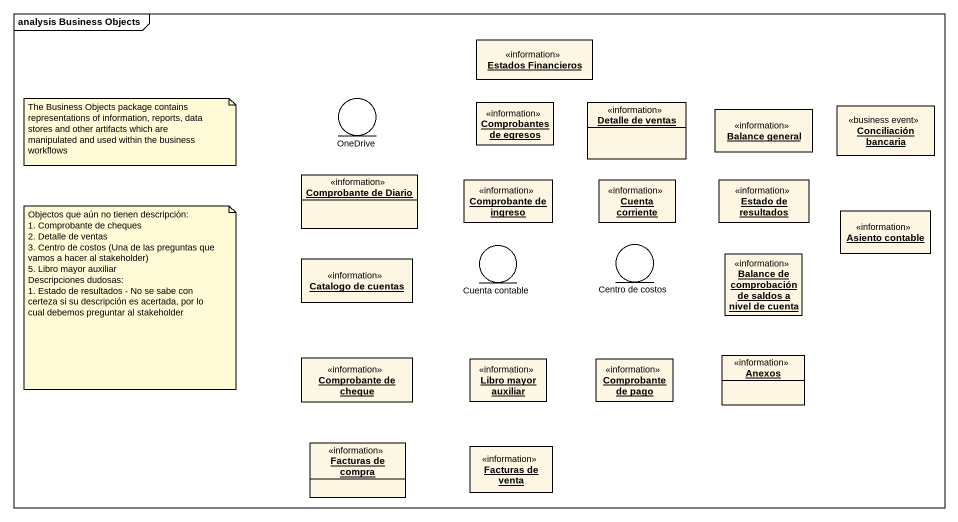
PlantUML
@startuml
mainframe analysis Business Objects
allowmixing
hide circle
hide empty members
object "Estados Financieros" as Estados_Financieros <<information>>
entity OneDrive
object "Comprobantes de egresos" as Comprobantes_de_egresos <<information>>
object "Detalle de ventas" as Detalle_de_ventas <<information>>
object "Balance general" as Balance_general <<information>>
object "Conciliación bancaria" as Conciliación_bancaria <<business event>>
object "Comprobante de Diario" as Comprobante_de_Diario <<information>>
object "Comprobante de ingreso" as Comprobante_de_ingreso <<information>>
object "Cuenta corriente" as Cuenta_corriente <<information>>
object "Estado de resultados" as Estado_de_resultados <<information>>
object "Asiento contable" as Asiento_contable <<information>>
entity "Cuenta contable" as Cuenta_contable
entity "Centro de costos" as Centro_de_costos
object "Catalogo de cuentas" as Catalogo_de_cuentas <<information>>
object "Balance de comprobación de saldos a nivel de cuenta" as Balance_de_comprobación_de <<information>>
object "Comprobante de cheque" as Comprobante_de_cheque <<information>>
object "Libro mayor auxiliar" as Libro_mayor_auxiliar <<information>>
object "Comprobante de pago" as Comprobante_de_pago <<information>>
object Anexos <<information>>
object "Facturas de compra" as Facturas_de_compra <<information>>
object "Facturas de venta" as Facturas_de_venta <<information>>
note as N1
  The Business Objects package contains representations of information, reports, data stores and other artifacts which are manipulated and used within the business workflows
end note
note as N2
  Objectos que aún no tienen descripción:
  1. Comprobante de cheques
  2. Detalle de ventas
  3. Centro de costos (Una de las preguntas que vamos a hacer al stakeholder)
  5. Libro mayor auxiliar
  Descripciones dudosas:
  1. Estado de resultados - No se sabe con certeza si su descripción es acertada, por lo cual debemos preguntar al stakeholder
end note
@enduml
